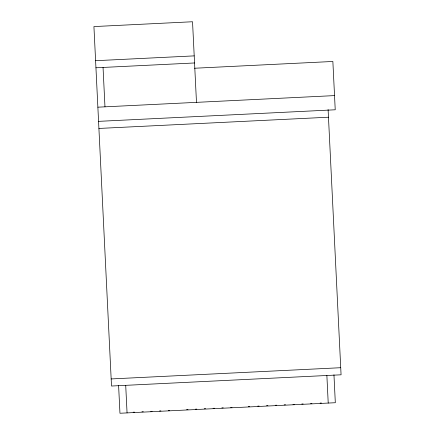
<?xml version="1.0" encoding="UTF-8"?>
<svg xmlns="http://www.w3.org/2000/svg" width="435" height="435" viewBox="0 0 435 435"><rect width="100%" height="100%" fill="white"/><g stroke="black" fill="none" stroke-linecap="round" stroke-linejoin="round"><path stroke-width="0.65" d="M95.597 60.704L194.206 55.881M95.945 67.789L194.554 62.966M194.527 68.241L332.862 61.471L335.227 109.783L98.566 121.354M97.87 107.179L334.531 95.602M98.914 128.445L328.474 117.216M111.164 378.939L340.725 367.711M133.137 412.222L134.491 412.157M141.94 411.793L143.294 411.722M150.744 411.358L152.098 411.292M159.553 410.928L160.906 410.863M168.356 410.499L169.71 410.433M186.642 409.601L187.996 409.536M195.445 409.172L196.799 409.107M204.254 408.742L205.608 408.677M213.058 408.313L214.411 408.247M221.861 407.883L223.215 407.812M230.67 407.448L232.024 407.383M248.276 406.589L249.63 406.524M257.759 406.127L259.113 406.062M266.563 405.697L267.922 405.627M275.371 405.262L276.725 405.197M284.175 404.833L285.529 404.767M292.978 404.403L294.337 404.338M301.787 403.974L303.141 403.908M310.59 403.544L311.944 403.473M320.073 403.076L321.427 403.011M328.099 109.528L341.073 374.801L111.512 386.03L93.927 26.573L192.536 21.75L196.479 102.355M333.955 374.801L335.32 402.718L119.957 413.25L118.592 385.334M326.87 375.492L328.218 403.066M125.71 385.334L127.058 412.902M103.046 67.441L104.971 106.831"/></g></svg>
